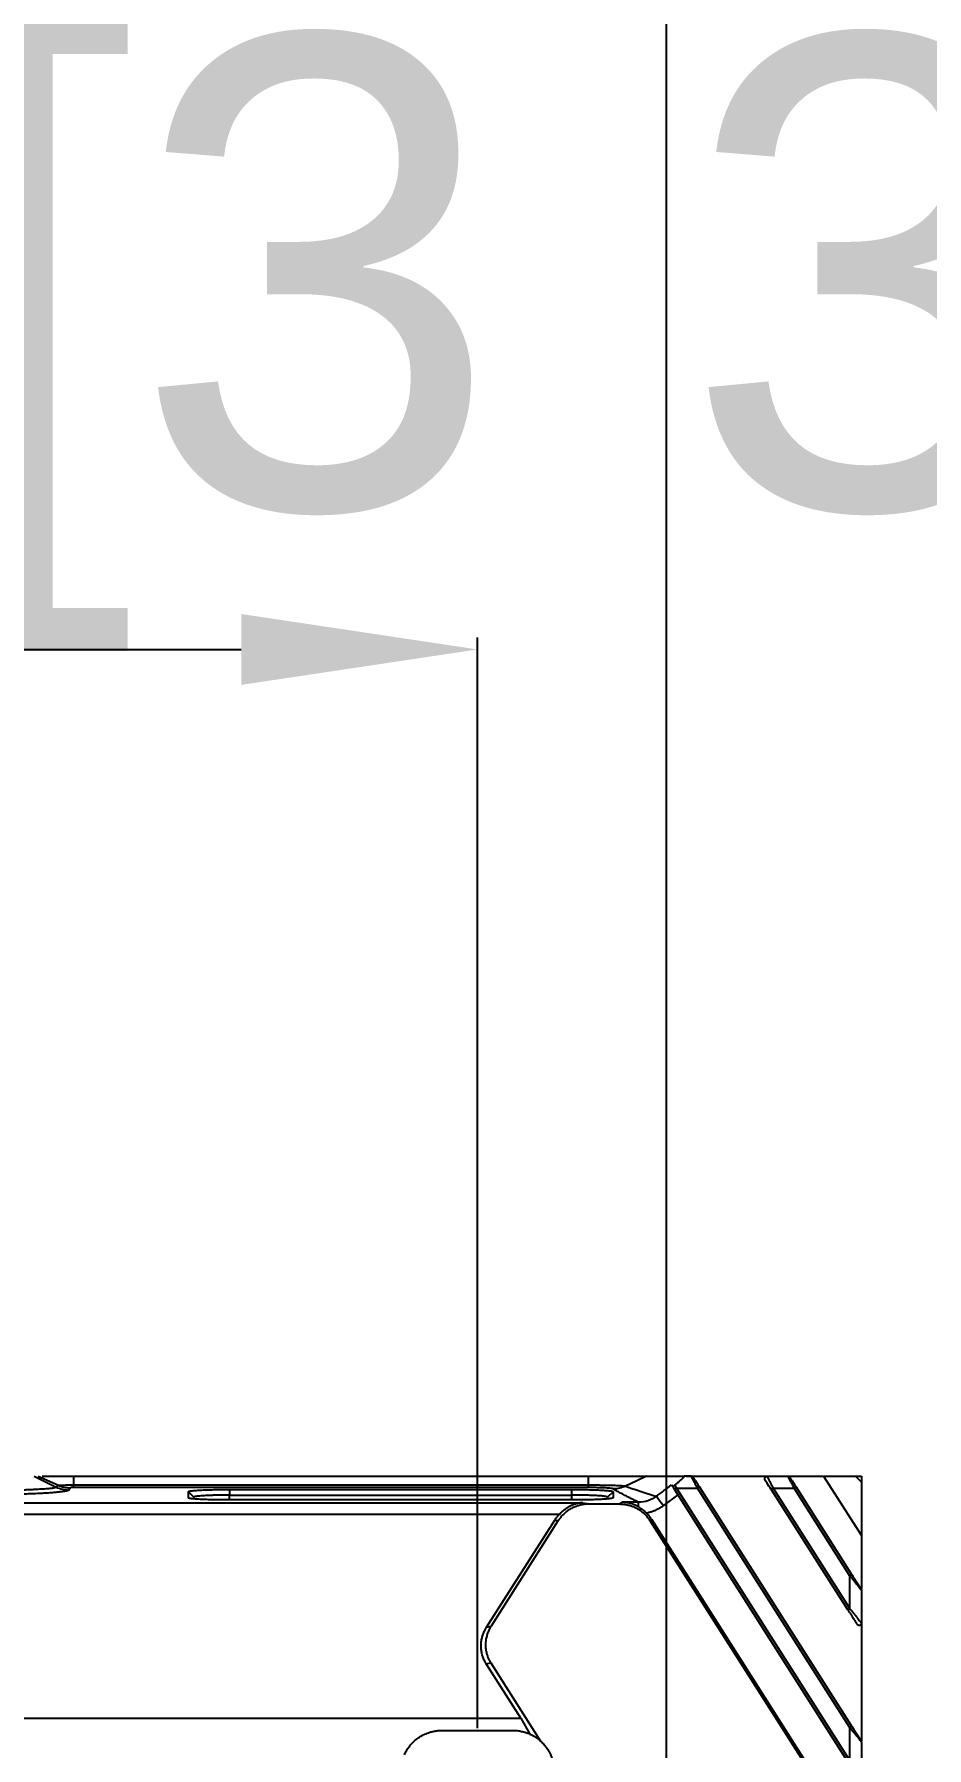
# Model space of a CAD drawing. Header units: millimetres. Extents: x 620 to 19791, y 2539 to 6969.
# Drawn here: x 6103.8 to 6179.4, y 3802.7 to 3947.7 of the extents above; entities that cross this region are included whole.
import ezdxf

# ---------------------------------------------------------------- set-up
doc = ezdxf.new("R2010")
doc.units = ezdxf.units.MM
doc.styles.get("Standard").update_dxf_attribs({"font": 'arial.ttf'})
doc.dimstyles.new('缩小5倍', dxfattribs={"dimtxt": 40, "dimasz": 20, "dimexe": 1, "dimexo": 0.2, "dimgap": 0, "dimtad": 1, "dimtoh": 1, "dimdec": 1, "dimzin": 9, "dimdsep": 46, "dimtxsty": 'Standard', "dimblk": '_FILLED', "dimcen": 0.2, "dimclrd": 256, "dimclre": 256, "dimclrt": 256, "dimadec": 1, "dimazin": 2, "dimtfac": 1, "dimtdec": 1, "dimtofl": 0, "dimtmove": 0, "dimatfit": 3, "dimldrblk": '_FILLED', "dimfxl": 1, "dimtolj": 1, "dimtzin": 0, "dimarcsym": 0})

# ---------------------------------------------------------------- blocks, each defined once
blk = doc.blocks.new('_FILLED')
at = {"color": 0, "linetype": 'ByBlock'}
blk.add_solid([(0, 0), (-1, 0.15), (-1, -0.15)], dxfattribs=at)
blk = doc.blocks.new('*D185')
at = {"lineweight": -2, "transparency": 16777216}
for p, q in [((6157.56, 3798.2), (6260.42, 3798.2)), ((6259.42, 3778.2), (6259.42, 3535.7)), ((6157.56, 3515.7), (6260.42, 3515.7))]:
    blk.add_line(p, q, dxfattribs=at)
at = {"layer": 'Defpoints', "color": 0, "transparency": 16777216}
for p in [(6157.36, 3798.2), (6157.36, 3515.7), (6259.42, 3515.7)]:
    blk.add_point(p, dxfattribs=at)
at = {"lineweight": -2, "transparency": 16777216, "xscale": 20, "yscale": 20, "zscale": 20}
for p, rotation in [((6259.42, 3798.2), 90), ((6259.42, 3515.7), 270)]:
    blk.add_blockref('_FILLED', p, dxfattribs=dict(at, rotation=rotation))
at = {"transparency": 16777216, "insert": (6233.53, 3656.95), "char_height": 40, "attachment_point": 5, "rotation": 90}
blk.add_mtext('\\A1;282.5mm [11 1/8"]', dxfattribs=at)
blk = doc.blocks.new('*D186')
at = {"lineweight": -2, "transparency": 16777216}
for p, q in [((6040.36, 3798.4), (6040.36, 3974.8)), ((6157.36, 3798.4), (6157.36, 3974.8)), ((6137.36, 3973.8), (6060.36, 3973.8))]:
    blk.add_line(p, q, dxfattribs=at)
at = {"layer": 'Defpoints', "color": 0, "transparency": 16777216}
for p in [(6040.36, 3973.8), (6040.36, 3798.2), (6157.36, 3798.2)]:
    blk.add_point(p, dxfattribs=at)
at = {"lineweight": -2, "transparency": 16777216, "xscale": 20, "yscale": 20, "zscale": 20, "rotation": 180}
blk.add_blockref('_FILLED', (6040.36, 3973.8), dxfattribs=at)
at = {"lineweight": -2, "transparency": 16777216, "xscale": 20, "yscale": 20, "zscale": 20}
blk.add_blockref('_FILLED', (6157.36, 3973.8), dxfattribs=at)
at = {"transparency": 16777216, "insert": (6098.86, 3999.69), "char_height": 40, "attachment_point": 5}
blk.add_mtext('\\A1;117mm [4 5/8"]', dxfattribs=at)
blk = doc.blocks.new('*D188')
at = {"lineweight": -2, "transparency": 16777216}
for p, q in [((6056.36, 3804.4), (6056.36, 3896.68)), ((6141.36, 3804.4), (6141.36, 3896.68)), ((6076.36, 3895.68), (6121.36, 3895.68))]:
    blk.add_line(p, q, dxfattribs=at)
at = {"layer": 'Defpoints', "color": 0, "transparency": 16777216}
for p in [(6141.36, 3895.68), (6056.36, 3804.2), (6141.36, 3804.2)]:
    blk.add_point(p, dxfattribs=at)
at = {"lineweight": -2, "transparency": 16777216, "xscale": 20, "yscale": 20, "zscale": 20, "rotation": 180}
blk.add_blockref('_FILLED', (6056.36, 3895.68), dxfattribs=at)
at = {"lineweight": -2, "transparency": 16777216, "xscale": 20, "yscale": 20, "zscale": 20}
blk.add_blockref('_FILLED', (6141.36, 3895.68), dxfattribs=at)
at = {"transparency": 16777216, "insert": (6098.86, 3921.57), "char_height": 40, "attachment_point": 5}
blk.add_mtext('\\A1;85mm [3 3/8"]', dxfattribs=at)
blk = doc.blocks.new('*D189')
at = {"lineweight": -2, "transparency": 16777216}
for p, q in [((6144.56, 3800.7), (6360.46, 3800.7)), ((6359.46, 3533.2), (6359.46, 3780.7)), ((6144.56, 3513.2), (6360.46, 3513.2))]:
    blk.add_line(p, q, dxfattribs=at)
at = {"layer": 'Defpoints', "color": 0, "transparency": 16777216}
for p in [(6144.36, 3800.7), (6359.46, 3800.7), (6144.36, 3513.2)]:
    blk.add_point(p, dxfattribs=at)
at = {"lineweight": -2, "transparency": 16777216, "xscale": 20, "yscale": 20, "zscale": 20}
for p, rotation in [((6359.46, 3800.7), 90), ((6359.46, 3513.2), 270)]:
    blk.add_blockref('_FILLED', p, dxfattribs=dict(at, rotation=rotation))
at = {"transparency": 16777216, "insert": (6333.57, 3656.95), "char_height": 40, "attachment_point": 5, "rotation": 90}
blk.add_mtext('\\A1;287.5mm [11 3/8"]', dxfattribs=at)
blk = doc.blocks.new('tugj')
at = {"color": 7, "linetype": 'Continuous', "lineweight": 25}
for p, q in [((12685.52, 5156.62), (12687.37, 5155.71)), ((12685.85, 5156.62), (12687.57, 5155.86)), ((12688.84, 5156.62), (12688.84, 5155.89)), ((12688.84, 5156.62), (12732.4, 5156.62)), ((12732.4, 5156.62), (12732.4, 5155.89)), ((12741.15, 5156.62), (12740.54, 5156.62)), ((12740.72, 5156.62), (12741.15, 5156.62)), ((12741.15, 5156.62), (12747.56, 5156.62)), ((12747.56, 5156.62), (12749.34, 5156.62)), ((12749.34, 5156.62), (12752.34, 5156.62)), ((12752.34, 5156.62), (12755.54, 5151.62)), ((12752.34, 5156.62), (12755.04, 5156.62)), ((12755.04, 5156.62), (12755.54, 5156.62)), ((12755.54, 5156.12), (12755.04, 5156.62)), ((12755.54, 5156.62), (12755.54, 5156.12)), ((12688.84, 5155.67), (12688.84, 5155.89)), ((12688.84, 5155.89), (12732.4, 5155.89)), ((12732.41, 5155.67), (12688.84, 5155.67)), ((12698.57, 5154.8), (12698.57, 5155.32)), ((12699.04, 5154.85), (12698.57, 5155.32)), ((12702.04, 5155.51), (12731.04, 5155.51)), ((12702.04, 5155.51), (12702.04, 5155.03)), ((12702.04, 5155.03), (12731.04, 5155.03)), ((12731.04, 5155.03), (12731.04, 5155.51)), ((12734.52, 5155.32), (12734.04, 5154.85)), ((12734.52, 5155.32), (12734.52, 5154.8)), ((12740, 5155.06), (12738.79, 5154.14)), ((12739.72, 5155.51), (12754.37, 5132.5)), ((12739.89, 5155.62), (12741.66, 5155.62)), ((12739.89, 5155.62), (12754.54, 5132.61)), ((12754.54, 5135.4), (12741.66, 5155.62)), ((12754.71, 5135.51), (12741.83, 5155.72)), ((12747.9, 5155.51), (12754.37, 5145.34)), ((12748.07, 5155.62), (12749.84, 5155.62)), ((12748.07, 5155.62), (12754.54, 5145.45)), ((12754.54, 5148.24), (12749.84, 5155.62)), ((12754.71, 5148.35), (12750.01, 5155.72)), ((12755.54, 5156.12), (12755.54, 5151.62)), ((12629.14, 5154.38), (12731.95, 5154.38)), ((12729.96, 5153.38), (12631.13, 5153.38)), ((12731.04, 5154.62), (12702.04, 5154.62)), ((12731.95, 5154.38), (12732.5, 5154.28)), ((12732.5, 5154.28), (12735.09, 5154.28)), ((12735.09, 5154.28), (12735.3, 5154.43)), ((12736.67, 5154.43), (12735.3, 5154.43)), ((12736.67, 5154.03), (12736.67, 5154.43)), ((12723.81, 5143.85), (12729.6, 5152.92)), ((12729.88, 5152.87), (12724.19, 5143.93)), ((12729.6, 5152.92), (12729.88, 5152.87)), ((12737.76, 5153), (12737.62, 5152.89)), ((12737.62, 5152.89), (12751.39, 5131.27)), ((12737.76, 5153), (12752.68, 5129.57)), ((12755.54, 5151.62), (12755.54, 5147.08)), ((12754.54, 5148.24), (12754.54, 5145.45)), ((12755.54, 5146.99), (12755.54, 5147.08)), ((12755.54, 5146.99), (12755.54, 5144.19)), ((12723.81, 5143.85), (12724.19, 5143.93)), ((12755.54, 5144.19), (12755.54, 5134.24)), ((12723.79, 5140.75), (12724.16, 5140.84)), ((12726.71, 5136.16), (12723.79, 5140.75)), ((12724.16, 5140.84), (12728.38, 5134.22)), ((12652.78, 5136.16), (12726.71, 5136.16)), ((12726.71, 5136.16), (12727.47, 5134.81)), ((12720.04, 5135.12), (12726.04, 5135.12)), ((12754.54, 5135.4), (12754.54, 5132.61)), ((12755.54, 5134.14), (12755.54, 5134.24)), ((12755.54, 5134.14), (12755.54, 5131.35))]:
    blk.add_line(p, q, dxfattribs=at)
at = {"color": 8, "linetype": 'Continuous', "lineweight": 25}
for p, q in [((12702.04, 5154.62), (12702.04, 5155.03)), ((12731.04, 5154.62), (12731.04, 5155.03))]:
    blk.add_line(p, q, dxfattribs=at)
at = {"color": 7, "linetype": 'Continuous', "lineweight": 25, "flags": 128}
for points in [[(12737.35, 5156.62), (12736.47, 5156.2), (12735.58, 5155.79)], [(12741.83, 5155.72), (12741.83, 5155.72), (12741.82, 5155.71), (12741.8, 5155.7), (12741.78, 5155.69), (12741.76, 5155.68), (12741.73, 5155.66), (12741.7, 5155.64), (12741.66, 5155.62)]]:
    blk.add_lwpolyline(points, dxfattribs=at)
at = {"color": 7, "linetype": 'Continuous', "lineweight": 25}
for points, knots in [([(12686.2, 5156.62), (12686.39, 5156.62), (12686.78, 5156.62), (12687.75, 5156.62), (12688.48, 5156.62), (12688.84, 5156.62)], [0, 0, 0, 0, 0.3214112, 0.6681542, 1, 1, 1, 1]), ([(12732.4, 5156.62), (12732.47, 5156.62), (12732.62, 5156.62), (12732.84, 5156.62), (12733.05, 5156.62), (12733.26, 5156.62), (12733.47, 5156.62), (12733.68, 5156.62), (12733.89, 5156.62), (12734.32, 5156.62), (12734.95, 5156.62), (12735.7, 5156.62), (12736.34, 5156.62), (12736.76, 5156.62), (12737.02, 5156.62), (12737.17, 5156.62), (12737.28, 5156.62), (12737.33, 5156.62), (12737.35, 5156.62)], [0, 0, 0, 0, 0.030431, 0.060693, 0.090844, 0.12094, 0.151038, 0.181195, 0.21147, 0.241917, 0.370935, 0.500028, 0.629045, 0.758138, 0.818818, 0.87905, 0.939291, 1, 1, 1, 1]), ([(12737.35, 5156.62), (12737.79, 5156.62), (12738.85, 5156.62), (12739.92, 5156.62), (12740.54, 5156.62)], [0, 0, 0, 0, 0.410626, 1, 1, 1, 1]), ([(12739.75, 5155.89), (12739.78, 5155.91), (12739.85, 5155.97), (12739.95, 5156.05), (12740.05, 5156.13), (12740.16, 5156.23), (12740.28, 5156.33), (12740.4, 5156.44), (12740.48, 5156.52), (12740.53, 5156.57), (12740.56, 5156.61), (12740.55, 5156.61), (12740.54, 5156.61)], [0, 0, 0, 0, 0.087023, 0.171502, 0.253799, 0.334317, 0.473794, 0.602437, 0.71265, 0.815735, 0.90757, 1, 1, 1, 1]), ([(12741.32, 5156.29), (12741.31, 5156.3), (12741.28, 5156.37), (12741.24, 5156.45), (12741.19, 5156.55), (12741.16, 5156.6), (12741.16, 5156.61), (12741.15, 5156.62)], [0, 0, 0, 0, 0.036007, 0.300899, 0.545076, 0.770137, 1, 1, 1, 1]), ([(12741.15, 5156.62), (12741.19, 5156.62), (12741.23, 5156.61), (12741.29, 5156.57), (12741.31, 5156.55), (12741.32, 5156.52)], [0, 0, 0, 0, 0.5, 0.5, 1, 1, 1, 1]), ([(12741.83, 5155.72), (12741.81, 5155.75), (12741.78, 5155.81), (12741.7, 5155.93), (12741.59, 5156.11), (12741.47, 5156.29), (12741.39, 5156.42), (12741.35, 5156.48), (12741.33, 5156.52), (12741.33, 5156.52), (12741.32, 5156.52)], [0, 0, 0, 0, 0.072505, 0.158025, 0.302179, 0.564612, 0.694081, 0.795616, 0.907244, 1, 1, 1, 1]), ([(12747.39, 5156.31), (12747.38, 5156.32), (12747.37, 5156.34), (12747.36, 5156.37), (12747.35, 5156.43), (12747.37, 5156.5), (12747.41, 5156.56), (12747.46, 5156.59), (12747.51, 5156.61), (12747.54, 5156.61), (12747.56, 5156.62)], [0, 0, 0, 0, 0.077579, 0.154133, 0.231803, 0.498692, 0.631109, 0.768426, 0.882726, 1, 1, 1, 1]), ([(12747.9, 5155.51), (12747.77, 5155.7), (12747.65, 5155.9), (12747.5, 5156.13), (12747.46, 5156.19), (12747.4, 5156.28), (12747.39, 5156.31), (12747.39, 5156.31)], [0, 0, 0, 0, 0.5, 0.5, 0.75, 0.75, 1, 1, 1, 1]), ([(12747.56, 5156.62), (12747.56, 5156.61), (12747.56, 5156.61), (12747.56, 5156.6), (12747.57, 5156.59), (12747.58, 5156.57), (12747.6, 5156.53), (12747.64, 5156.45), (12747.7, 5156.33), (12747.78, 5156.18), (12747.86, 5156.01), (12747.96, 5155.82), (12748.03, 5155.69), (12748.07, 5155.62)], [0, 0, 0, 0, 0.04732, 0.094848, 0.142655, 0.190814, 0.239396, 0.356488, 0.482454, 0.602276, 0.736363, 0.846018, 1, 1, 1, 1]), ([(12749.5, 5156.29), (12749.5, 5156.3), (12749.46, 5156.37), (12749.42, 5156.45), (12749.37, 5156.55), (12749.34, 5156.6), (12749.34, 5156.61), (12749.34, 5156.62)], [0, 0, 0, 0, 0.0360348, 0.3009193, 0.5450949, 0.7701467, 1, 1, 1, 1]), ([(12749.34, 5156.62), (12749.37, 5156.62), (12749.41, 5156.61), (12749.47, 5156.57), (12749.49, 5156.55), (12749.51, 5156.52)], [0, 0, 0, 0, 0.5, 0.5, 1, 1, 1, 1]), ([(12750.01, 5155.72), (12750, 5155.75), (12749.96, 5155.81), (12749.88, 5155.93), (12749.77, 5156.11), (12749.65, 5156.29), (12749.57, 5156.42), (12749.53, 5156.48), (12749.51, 5156.52), (12749.51, 5156.52), (12749.51, 5156.52)], [0, 0, 0, 0, 0.072505, 0.158025, 0.302179, 0.564612, 0.694081, 0.795616, 0.907244, 1, 1, 1, 1]), ([(12688.46, 5155.46), (12688.46, 5155.45), (12688.45, 5155.44), (12688.43, 5155.43), (12688.39, 5155.41), (12688.35, 5155.4), (12688.3, 5155.39), (12688.24, 5155.37), (12688.17, 5155.36), (12688.09, 5155.34), (12688, 5155.33), (12687.91, 5155.32), (12687.74, 5155.3), (12687.47, 5155.27), (12687.07, 5155.23), (12686.6, 5155.2), (12685.9, 5155.16), (12684.89, 5155.12), (12683.52, 5155.08), (12682.05, 5155.06), (12680.52, 5155.05), (12679, 5155.06), (12677.53, 5155.09), (12676.16, 5155.12), (12675.16, 5155.17), (12674.46, 5155.2), (12674, 5155.24), (12673.6, 5155.27), (12673.3, 5155.3), (12673.09, 5155.33), (12672.93, 5155.35), (12672.81, 5155.38), (12672.71, 5155.4), (12672.65, 5155.43), (12672.63, 5155.45), (12672.62, 5155.46)], [0, 0, 0, 0, 0.011264, 0.022472, 0.033637, 0.044773, 0.055893, 0.067011, 0.07814, 0.089294, 0.100487, 0.111731, 0.12304, 0.154298, 0.185461, 0.21707, 0.248645, 0.312499, 0.37544, 0.437876, 0.500787, 0.563732, 0.626429, 0.689425, 0.752866, 0.784285, 0.815755, 0.846801, 0.878018, 0.898519, 0.918843, 0.939072, 0.959287, 0.97957, 1, 1, 1, 1]), ([(12673.72, 5155.71), (12673.72, 5155.71), (12673.73, 5155.7), (12673.76, 5155.69), (12673.8, 5155.68), (12673.84, 5155.67), (12673.89, 5155.66), (12673.95, 5155.65), (12674.02, 5155.64), (12674.09, 5155.63), (12674.17, 5155.62), (12674.26, 5155.61), (12674.36, 5155.6), (12674.45, 5155.59), (12674.56, 5155.58), (12674.67, 5155.57), (12674.79, 5155.57), (12674.91, 5155.56), (12675.03, 5155.55), (12675.16, 5155.54), (12675.3, 5155.54), (12675.43, 5155.53), (12675.58, 5155.52), (12675.72, 5155.52), (12675.87, 5155.51), (12676.02, 5155.5), (12676.17, 5155.5), (12676.32, 5155.49), (12676.48, 5155.49), (12676.63, 5155.48), (12676.79, 5155.48), (12676.95, 5155.47), (12677.11, 5155.47), (12677.27, 5155.47), (12677.44, 5155.46), (12677.6, 5155.46), (12677.76, 5155.46), (12677.92, 5155.45), (12678.09, 5155.45), (12678.25, 5155.45), (12678.41, 5155.44), (12678.57, 5155.44), (12678.73, 5155.44), (12678.89, 5155.44), (12679.05, 5155.44), (12679.2, 5155.44), (12679.36, 5155.43), (12679.51, 5155.43), (12679.67, 5155.43), (12679.82, 5155.43), (12679.96, 5155.43), (12680.11, 5155.43), (12680.26, 5155.43), (12680.4, 5155.43), (12680.6, 5155.43), (12680.87, 5155.43), (12681.21, 5155.43), (12681.55, 5155.43), (12681.9, 5155.44), (12682.26, 5155.44), (12682.61, 5155.44), (12682.98, 5155.45), (12683.34, 5155.46), (12683.7, 5155.46), (12684.06, 5155.47), (12684.41, 5155.48), (12684.75, 5155.49), (12685.09, 5155.5), (12685.41, 5155.52), (12685.72, 5155.53), (12686.01, 5155.55), (12686.28, 5155.57), (12686.53, 5155.58), (12686.75, 5155.6), (12686.95, 5155.62), (12687.11, 5155.64), (12687.24, 5155.67), (12687.33, 5155.69), (12687.35, 5155.7), (12687.37, 5155.71)], [0, 0, 0, 0, 0.012025, 0.023957, 0.03579, 0.047522, 0.059152, 0.070683, 0.082114, 0.093445, 0.104674, 0.115804, 0.126834, 0.137764, 0.148595, 0.159327, 0.169959, 0.180493, 0.190928, 0.201261, 0.211495, 0.221631, 0.231667, 0.241605, 0.251444, 0.261182, 0.270821, 0.280361, 0.289801, 0.299141, 0.308381, 0.317521, 0.326562, 0.335503, 0.344344, 0.353085, 0.361725, 0.370266, 0.378705, 0.387045, 0.395284, 0.403422, 0.41146, 0.419396, 0.427232, 0.434968, 0.442602, 0.450135, 0.457567, 0.464898, 0.472128, 0.479257, 0.486285, 0.493211, 0.500036, 0.51585, 0.532106, 0.548801, 0.565937, 0.583511, 0.601524, 0.619974, 0.638861, 0.658184, 0.677943, 0.698136, 0.718762, 0.739822, 0.761314, 0.783238, 0.805594, 0.828382, 0.851601, 0.875253, 0.899338, 0.923858, 0.948814, 0.974211, 1, 1, 1, 1]), ([(12687.57, 5155.86), (12687.59, 5155.87), (12687.74, 5155.88), (12688.2, 5155.89), (12688.52, 5155.89), (12688.84, 5155.89)], [0, 0, 0, 0, 0.5, 0.5, 1, 1, 1, 1]), ([(12687.57, 5155.86), (12687.61, 5155.84), (12687.7, 5155.8), (12687.84, 5155.76), (12687.98, 5155.72), (12688.13, 5155.69), (12688.28, 5155.67), (12688.42, 5155.65), (12688.52, 5155.65), (12688.57, 5155.65)], [0, 0, 0, 0, 0.141921, 0.284548, 0.427649, 0.570985, 0.714314, 0.857398, 1, 1, 1, 1]), ([(12688.57, 5155.65), (12688.55, 5155.62), (12688.52, 5155.55), (12688.48, 5155.49), (12688.46, 5155.46)], [0, 0, 0, 0, 0.489877, 1, 1, 1, 1]), ([(12688.84, 5155.67), (12688.82, 5155.67), (12688.78, 5155.67), (12688.74, 5155.66), (12688.69, 5155.66), (12688.65, 5155.66), (12688.62, 5155.66), (12688.59, 5155.66), (12688.57, 5155.65), (12688.57, 5155.65), (12688.57, 5155.65)], [0, 0, 0, 0, 0.121929, 0.239706, 0.358033, 0.481549, 0.603716, 0.727855, 0.862238, 1, 1, 1, 1]), ([(12698.57, 5155.32), (12698.57, 5155.33), (12698.57, 5155.33), (12698.59, 5155.34), (12698.61, 5155.35), (12698.65, 5155.36), (12698.7, 5155.37), (12698.76, 5155.38), (12698.89, 5155.4), (12699.13, 5155.42), (12699.57, 5155.45), (12700.11, 5155.48), (12700.62, 5155.49), (12701.05, 5155.5), (12701.37, 5155.5), (12701.71, 5155.5), (12701.93, 5155.51), (12702.04, 5155.51)], [0, 0, 0, 0, 0.035364, 0.070508, 0.105542, 0.140575, 0.175717, 0.211077, 0.246761, 0.374243, 0.499997, 0.625683, 0.753233, 0.815389, 0.876846, 0.938186, 1, 1, 1, 1]), ([(12702.04, 5154.62), (12701.98, 5154.62), (12701.85, 5154.62), (12701.66, 5154.62), (12701.47, 5154.62), (12701.28, 5154.62), (12701.1, 5154.62), (12700.91, 5154.63), (12700.57, 5154.63), (12700.11, 5154.65), (12699.57, 5154.67), (12699.13, 5154.7), (12698.86, 5154.72), (12698.71, 5154.75), (12698.63, 5154.76), (12698.58, 5154.78), (12698.57, 5154.79), (12698.57, 5154.8)], [0, 0, 0, 0, 0.035368, 0.070515, 0.10555, 0.140582, 0.175723, 0.211079, 0.246758, 0.374229, 0.499991, 0.625647, 0.75326, 0.81545, 0.876913, 0.938234, 1, 1, 1, 1]), ([(12702.04, 5155.03), (12702, 5155.03), (12701.88, 5155.03), (12701.68, 5155.03), (12701.48, 5155.03), (12701.22, 5155.03), (12700.89, 5155.02), (12700.46, 5155), (12700.09, 5154.99), (12699.82, 5154.97), (12699.61, 5154.96), (12699.43, 5154.94), (12699.3, 5154.93), (12699.19, 5154.91), (12699.1, 5154.89), (12699.05, 5154.87), (12699.04, 5154.85), (12699.04, 5154.85)], [0, 0, 0, 0, 0.027364, 0.078345, 0.122786, 0.160531, 0.248365, 0.339859, 0.470594, 0.530583, 0.58797, 0.684431, 0.732036, 0.781759, 0.877832, 0.950562, 1, 1, 1, 1]), ([(12731.04, 5155.51), (12731.11, 5155.51), (12731.24, 5155.51), (12731.43, 5155.5), (12731.62, 5155.5), (12731.8, 5155.5), (12731.99, 5155.5), (12732.17, 5155.5), (12732.51, 5155.49), (12732.98, 5155.48), (12733.52, 5155.45), (12733.95, 5155.42), (12734.22, 5155.4), (12734.38, 5155.38), (12734.46, 5155.36), (12734.51, 5155.34), (12734.51, 5155.33), (12734.52, 5155.32)], [0, 0, 0, 0, 0.035392, 0.070556, 0.105601, 0.140636, 0.175771, 0.211116, 0.246777, 0.374216, 0.499993, 0.625634, 0.753236, 0.815432, 0.8769, 0.938227, 1, 1, 1, 1]), ([(12734.04, 5154.85), (12734.04, 5154.85), (12734.04, 5154.86), (12734.02, 5154.87), (12734, 5154.88), (12733.95, 5154.9), (12733.87, 5154.91), (12733.75, 5154.93), (12733.62, 5154.95), (12733.45, 5154.96), (12733.24, 5154.98), (12732.95, 5154.99), (12732.55, 5155.01), (12732.14, 5155.02), (12731.79, 5155.03), (12731.54, 5155.03), (12731.29, 5155.03), (12731.12, 5155.03), (12731.04, 5155.03)], [0, 0, 0, 0, 0.035973, 0.072421, 0.109355, 0.146779, 0.230201, 0.280704, 0.345192, 0.409569, 0.47699, 0.54824, 0.66481, 0.78502, 0.840096, 0.89657, 0.948305, 1, 1, 1, 1]), ([(12734.52, 5154.8), (12734.52, 5154.8), (12734.51, 5154.79), (12734.5, 5154.78), (12734.47, 5154.77), (12734.43, 5154.76), (12734.39, 5154.75), (12734.33, 5154.74), (12734.2, 5154.72), (12733.96, 5154.7), (12733.52, 5154.67), (12732.98, 5154.65), (12732.47, 5154.63), (12732.04, 5154.62), (12731.71, 5154.62), (12731.38, 5154.62), (12731.15, 5154.62), (12731.04, 5154.62)], [0, 0, 0, 0, 0.03535, 0.070482, 0.105507, 0.140532, 0.175669, 0.211025, 0.246707, 0.374223, 0.499991, 0.625666, 0.753253, 0.815436, 0.876899, 0.938224, 1, 1, 1, 1]), ([(12732.4, 5155.89), (12732.46, 5155.89), (12732.56, 5155.89), (12732.72, 5155.89), (12732.88, 5155.89), (12733.05, 5155.89), (12733.3, 5155.89), (12733.57, 5155.88), (12733.85, 5155.88), (12734.17, 5155.87), (12734.44, 5155.86), (12734.73, 5155.86), (12734.92, 5155.85), (12735.11, 5155.84), (12735.24, 5155.83), (12735.36, 5155.82), (12735.45, 5155.81), (12735.53, 5155.8), (12735.57, 5155.8), (12735.58, 5155.79)], [0, 0, 0, 0, 0.034258, 0.068567, 0.102891, 0.137208, 0.181484, 0.261597, 0.319295, 0.377755, 0.502298, 0.535687, 0.629428, 0.68744, 0.750553, 0.801073, 0.859498, 0.925865, 1, 1, 1, 1]), ([(12732.4, 5155.89), (12732.4, 5155.87), (12732.4, 5155.83), (12732.4, 5155.78), (12732.4, 5155.73), (12732.41, 5155.7), (12732.41, 5155.68), (12732.41, 5155.67), (12732.41, 5155.67)], [0, 0, 0, 0, 0.164972, 0.330618, 0.496943, 0.663946, 0.831631, 1, 1, 1, 1]), ([(12734.54, 5155.56), (12734.54, 5155.56), (12734.53, 5155.57), (12734.51, 5155.57), (12734.48, 5155.58), (12734.44, 5155.59), (12734.4, 5155.59), (12734.31, 5155.61), (12734.15, 5155.62), (12733.88, 5155.64), (12733.57, 5155.65), (12733.25, 5155.66), (12732.95, 5155.66), (12732.68, 5155.67), (12732.5, 5155.67), (12732.41, 5155.67)], [0, 0, 0, 0, 0.041608, 0.082916, 0.124078, 0.165253, 0.2066, 0.248274, 0.373041, 0.497845, 0.623172, 0.748533, 0.832555, 0.915925, 1, 1, 1, 1]), ([(12736.67, 5154.43), (12736.57, 5154.48), (12736.36, 5154.58), (12736.07, 5154.72), (12735.79, 5154.86), (12735.48, 5155.02), (12735.15, 5155.2), (12734.82, 5155.38), (12734.63, 5155.5), (12734.54, 5155.56)], [0, 0, 0, 0, 0.128864, 0.2556755, 0.3804355, 0.5031456, 0.681237, 0.8468527, 1, 1, 1, 1]), ([(12735.58, 5155.79), (12735.59, 5155.79), (12735.61, 5155.78), (12735.66, 5155.76), (12735.74, 5155.72), (12735.85, 5155.69), (12735.95, 5155.65), (12736.05, 5155.62), (12736.33, 5155.52), (12736.82, 5155.35), (12737.33, 5155.19), (12737.67, 5155.08), (12737.82, 5155.04), (12737.92, 5155.01), (12738, 5154.98), (12738.05, 5154.97), (12738.1, 5154.95), (12738.14, 5154.94), (12738.17, 5154.94), (12738.19, 5154.93), (12738.19, 5154.93)], [0, 0, 0, 0, 0.007841, 0.031241, 0.062475, 0.124955, 0.156196, 0.18744, 0.249931, 0.49993, 0.749958, 0.823994, 0.874971, 0.906396, 0.937478, 0.953102, 0.968728, 0.984363, 0.993729, 1, 1, 1, 1]), ([(12738.19, 5154.93), (12737.97, 5154.77), (12737.73, 5154.64), (12737.22, 5154.47), (12736.95, 5154.43), (12736.67, 5154.43)], [0, 0, 0, 0, 0.5, 0.5, 1, 1, 1, 1]), ([(12738.19, 5154.93), (12738.4, 5155.09), (12738.83, 5155.41), (12739.26, 5155.73), (12739.47, 5155.9)], [0, 0, 0, 0, 0.497013, 1, 1, 1, 1]), ([(12738.19, 5154.93), (12738.21, 5154.91), (12738.28, 5154.81), (12738.5, 5154.52), (12738.64, 5154.33), (12738.79, 5154.14)], [0, 0, 0, 0, 0.5, 0.5, 1, 1, 1, 1]), ([(12739.47, 5155.9), (12739.48, 5155.87), (12739.51, 5155.83), (12739.54, 5155.78), (12739.56, 5155.76)], [0, 0, 0, 0, 0.507372, 1, 1, 1, 1]), ([(12739.56, 5155.76), (12739.56, 5155.76), (12739.56, 5155.76), (12739.57, 5155.76), (12739.58, 5155.77), (12739.6, 5155.78), (12739.6, 5155.78)], [0, 0, 0, 0, 0.259642, 0.506999, 0.750769, 1, 1, 1, 1]), ([(12739.6, 5155.78), (12739.61, 5155.79), (12739.63, 5155.8), (12739.66, 5155.82), (12739.7, 5155.85), (12739.73, 5155.87), (12739.75, 5155.89)], [0, 0, 0, 0, 0.2129773, 0.4188488, 0.7070746, 1, 1, 1, 1]), ([(12739.89, 5155.62), (12739.84, 5155.59), (12739.8, 5155.56), (12739.73, 5155.52), (12739.72, 5155.51), (12739.72, 5155.51)], [0, 0, 0, 0, 0.5, 0.5, 1, 1, 1, 1]), ([(12748.07, 5155.62), (12748.02, 5155.59), (12747.97, 5155.56), (12747.91, 5155.52), (12747.9, 5155.51), (12747.9, 5155.51)], [0, 0, 0, 0, 0.5, 0.5, 1, 1, 1, 1]), ([(12750.01, 5155.72), (12750.01, 5155.72), (12750, 5155.71), (12749.93, 5155.67), (12749.88, 5155.64), (12749.84, 5155.62)], [0, 0, 0, 0, 0.5, 0.5, 1, 1, 1, 1]), ([(12729.6, 5152.92), (12729.62, 5152.96), (12729.68, 5153.04), (12729.76, 5153.16), (12729.86, 5153.27), (12729.92, 5153.34), (12729.96, 5153.38)], [0, 0, 0, 0, 0.249708, 0.499204, 0.749099, 1, 1, 1, 1]), ([(12732.5, 5154.28), (12732.44, 5154.28), (12732.32, 5154.27), (12732.15, 5154.26), (12731.97, 5154.24), (12731.8, 5154.2), (12731.64, 5154.16), (12731.47, 5154.11), (12731.31, 5154.05), (12731.15, 5153.98), (12730.95, 5153.88), (12730.72, 5153.74), (12730.48, 5153.56), (12730.25, 5153.35), (12730.05, 5153.12), (12729.94, 5152.95), (12729.88, 5152.87)], [0, 0, 0, 0, 0.057364, 0.114084, 0.170327, 0.226264, 0.282072, 0.337925, 0.394, 0.450471, 0.507507, 0.6081, 0.706617, 0.804074, 0.901518, 1, 1, 1, 1]), ([(12731.95, 5154.38), (12731.9, 5154.38), (12731.81, 5154.37), (12731.69, 5154.36), (12731.58, 5154.34), (12731.49, 5154.32), (12731.34, 5154.28), (12731.14, 5154.21), (12730.89, 5154.1), (12730.67, 5153.97), (12730.46, 5153.83), (12730.28, 5153.69), (12730.11, 5153.54), (12730.01, 5153.43), (12729.96, 5153.38)], [0, 0, 0, 0, 0.066043, 0.124977, 0.176801, 0.221516, 0.259124, 0.393832, 0.512456, 0.62351, 0.727348, 0.824366, 0.915051, 1, 1, 1, 1]), ([(12735.09, 5154.28), (12735.15, 5154.28), (12735.27, 5154.27), (12735.45, 5154.26), (12735.62, 5154.23), (12735.79, 5154.19), (12735.96, 5154.15), (12736.12, 5154.09), (12736.28, 5154.03), (12736.44, 5153.96), (12736.58, 5153.88), (12736.73, 5153.79), (12736.86, 5153.7), (12736.99, 5153.6), (12737.11, 5153.49), (12737.23, 5153.38), (12737.34, 5153.27), (12737.44, 5153.15), (12737.53, 5153.02), (12737.59, 5152.93), (12737.62, 5152.89)], [0, 0, 0, 0, 0.059709, 0.118925, 0.177649, 0.23588, 0.293621, 0.350871, 0.407632, 0.463905, 0.51969, 0.57499, 0.629803, 0.684133, 0.737979, 0.791343, 0.844226, 0.896629, 0.948553, 1, 1, 1, 1]), ([(12736.67, 5154.03), (12736.64, 5154.05), (12736.56, 5154.09), (12736.44, 5154.15), (12736.31, 5154.21), (12736.18, 5154.26), (12735.98, 5154.33), (12735.69, 5154.4), (12735.44, 5154.42), (12735.3, 5154.43)], [0, 0, 0, 0, 0.084262, 0.173183, 0.266815, 0.365203, 0.468385, 0.691247, 1, 1, 1, 1]), ([(12736.67, 5154.03), (12736.72, 5154), (12736.82, 5153.94), (12736.96, 5153.84), (12737.1, 5153.73), (12737.23, 5153.62), (12737.32, 5153.54), (12737.36, 5153.5)], [0, 0, 0, 0, 0.2063, 0.410063, 0.610977, 0.808111, 1, 1, 1, 1]), ([(12738.79, 5154.14), (12738.75, 5154.11), (12738.66, 5154.05), (12738.53, 5153.96), (12738.39, 5153.88), (12738.25, 5153.81), (12738.08, 5153.72), (12737.87, 5153.64), (12737.61, 5153.56), (12737.44, 5153.52), (12737.36, 5153.5)], [0, 0, 0, 0, 0.0995979, 0.1991954, 0.298999, 0.3992137, 0.5000423, 0.66711, 0.8334475, 1, 1, 1, 1]), ([(12737.76, 5153), (12737.73, 5153.04), (12737.67, 5153.13), (12737.57, 5153.26), (12737.47, 5153.38), (12737.39, 5153.46), (12737.36, 5153.5)], [0, 0, 0, 0, 0.249763, 0.49968, 0.749757, 1, 1, 1, 1]), ([(12754.54, 5148.24), (12754.58, 5148.27), (12754.63, 5148.3), (12754.69, 5148.34), (12754.71, 5148.35), (12754.71, 5148.35)], [0, 0, 0, 0, 0.5, 0.5, 1, 1, 1, 1]), ([(12755.54, 5146.99), (12755.54, 5146.99), (12755.54, 5146.99), (12755.53, 5147), (12755.52, 5147.01), (12755.51, 5147.03), (12755.47, 5147.07), (12755.41, 5147.15), (12755.3, 5147.29), (12755.16, 5147.47), (12754.99, 5147.68), (12754.78, 5147.94), (12754.63, 5148.13), (12754.54, 5148.24)], [0, 0, 0, 0, 0.032526, 0.065417, 0.0989, 0.133188, 0.168481, 0.267866, 0.380644, 0.50535, 0.652148, 0.794989, 1, 1, 1, 1]), ([(12755.52, 5147.08), (12755.52, 5147.08), (12755.51, 5147.09), (12755.49, 5147.13), (12755.44, 5147.2), (12755.37, 5147.32), (12755.27, 5147.47), (12755.16, 5147.64), (12755.03, 5147.85), (12754.9, 5148.05), (12754.8, 5148.22), (12754.74, 5148.31), (12754.71, 5148.35)], [0, 0, 0, 0, 0.048093, 0.101014, 0.198434, 0.302298, 0.407371, 0.537427, 0.66787, 0.824205, 0.922051, 1, 1, 1, 1]), ([(12754.37, 5145.34), (12754.37, 5145.34), (12754.38, 5145.35), (12754.44, 5145.39), (12754.49, 5145.42), (12754.54, 5145.45)], [0, 0, 0, 0, 0.5, 0.5, 1, 1, 1, 1]), ([(12754.37, 5145.34), (12754.4, 5145.3), (12754.45, 5145.22), (12754.56, 5145.06), (12754.68, 5144.87), (12754.81, 5144.67), (12754.92, 5144.49), (12755.02, 5144.33), (12755.09, 5144.22), (12755.13, 5144.16), (12755.16, 5144.12), (12755.17, 5144.09), (12755.17, 5144.09), (12755.18, 5144.08)], [0, 0, 0, 0, 0.0733789, 0.1663169, 0.31685, 0.4437144, 0.5696032, 0.6820862, 0.7982102, 0.8572931, 0.8830754, 0.9588242, 1, 1, 1, 1]), ([(12754.54, 5145.45), (12754.58, 5145.41), (12754.64, 5145.33), (12754.73, 5145.22), (12754.81, 5145.12), (12754.88, 5145.03), (12754.94, 5144.96), (12755.03, 5144.83), (12755.16, 5144.68), (12755.3, 5144.5), (12755.41, 5144.36), (12755.48, 5144.27), (12755.52, 5144.22), (12755.54, 5144.2), (12755.54, 5144.2), (12755.54, 5144.19)], [0, 0, 0, 0, 0.075863, 0.144748, 0.206658, 0.261596, 0.309565, 0.350571, 0.497667, 0.622606, 0.734593, 0.833402, 0.89095, 0.946161, 1, 1, 1, 1]), ([(12723.79, 5140.75), (12723.76, 5140.8), (12723.7, 5140.9), (12723.62, 5141.05), (12723.55, 5141.21), (12723.49, 5141.36), (12723.42, 5141.59), (12723.36, 5141.91), (12723.34, 5142.28), (12723.36, 5142.62), (12723.42, 5142.94), (12723.51, 5143.26), (12723.64, 5143.56), (12723.76, 5143.75), (12723.81, 5143.85)], [0, 0, 0, 0, 0.053507, 0.106096, 0.15795, 0.209259, 0.260221, 0.377884, 0.499202, 0.599454, 0.69839, 0.797284, 0.89741, 1, 1, 1, 1]), ([(12724.19, 5143.93), (12724.16, 5143.88), (12724.09, 5143.78), (12724.01, 5143.61), (12723.93, 5143.44), (12723.87, 5143.28), (12723.82, 5143.1), (12723.77, 5142.93), (12723.74, 5142.75), (12723.73, 5142.57), (12723.71, 5142.32), (12723.73, 5141.99), (12723.8, 5141.65), (12723.9, 5141.35), (12724.01, 5141.09), (12724.11, 5140.92), (12724.16, 5140.84)], [0, 0, 0, 0, 0.05735, 0.113786, 0.169511, 0.224733, 0.279668, 0.334535, 0.389555, 0.444944, 0.500917, 0.622068, 0.739873, 0.824884, 0.911299, 1, 1, 1, 1]), ([(12755.54, 5144.19), (12755.54, 5144.16), (12755.53, 5144.12), (12755.49, 5144.05), (12755.45, 5144.02), (12755.35, 5143.99), (12755.3, 5143.99), (12755.22, 5144.03), (12755.19, 5144.06), (12755.18, 5144.08)], [0, 0, 0, 0, 0.25, 0.25, 0.5, 0.5, 0.75, 0.75, 1, 1, 1, 1]), ([(12716.85, 5133.05), (12716.88, 5133.11), (12716.93, 5133.22), (12717.01, 5133.37), (12717.1, 5133.52), (12717.2, 5133.66), (12717.3, 5133.8), (12717.47, 5134.01), (12717.74, 5134.27), (12718.13, 5134.56), (12718.56, 5134.8), (12718.96, 5134.96), (12719.34, 5135.05), (12719.69, 5135.11), (12719.92, 5135.11), (12720.04, 5135.12)], [0, 0, 0, 0, 0.044819, 0.088986, 0.132601, 0.175772, 0.218606, 0.261217, 0.37899, 0.500399, 0.621763, 0.739274, 0.824536, 0.911143, 1, 1, 1, 1]), ([(12726.04, 5135.12), (12726.1, 5135.11), (12726.23, 5135.11), (12726.41, 5135.1), (12726.6, 5135.07), (12726.78, 5135.04), (12726.95, 5135), (12727.13, 5134.94), (12727.3, 5134.88), (12727.42, 5134.83), (12727.47, 5134.81)], [0, 0, 0, 0, 0.126131, 0.251221, 0.375624, 0.499702, 0.623817, 0.748333, 0.87361, 1, 1, 1, 1]), ([(12727.47, 5134.81), (12727.53, 5134.79), (12727.62, 5134.74), (12727.77, 5134.66), (12727.91, 5134.58), (12728.06, 5134.48), (12728.22, 5134.36), (12728.32, 5134.27), (12728.38, 5134.22)], [0, 0, 0, 0, 0.182504, 0.34954, 0.501488, 0.674858, 0.840615, 1, 1, 1, 1]), ([(12754.54, 5135.4), (12754.58, 5135.42), (12754.63, 5135.45), (12754.69, 5135.5), (12754.71, 5135.51), (12754.71, 5135.51)], [0, 0, 0, 0, 0.5, 0.5, 1, 1, 1, 1]), ([(12755.54, 5134.14), (12755.54, 5134.14), (12755.54, 5134.15), (12755.53, 5134.15), (12755.52, 5134.17), (12755.51, 5134.19), (12755.47, 5134.23), (12755.41, 5134.31), (12755.3, 5134.45), (12755.16, 5134.63), (12754.99, 5134.84), (12754.78, 5135.1), (12754.63, 5135.29), (12754.54, 5135.4)], [0, 0, 0, 0, 0.032526, 0.065417, 0.0989, 0.133188, 0.168481, 0.267866, 0.380644, 0.50535, 0.652148, 0.794989, 1, 1, 1, 1]), ([(12755.52, 5134.24), (12755.52, 5134.24), (12755.51, 5134.25), (12755.49, 5134.29), (12755.44, 5134.36), (12755.37, 5134.48), (12755.27, 5134.63), (12755.16, 5134.8), (12755.03, 5135.01), (12754.9, 5135.21), (12754.79, 5135.38), (12754.74, 5135.47), (12754.71, 5135.51)], [0, 0, 0, 0, 0.047236, 0.101506, 0.199146, 0.303213, 0.408483, 0.538646, 0.668886, 0.82482, 0.922289, 1, 1, 1, 1]), ([(12728.38, 5134.22), (12728.42, 5134.18), (12728.52, 5134.09), (12728.65, 5133.95), (12728.77, 5133.81), (12728.89, 5133.66), (12729.02, 5133.46), (12729.16, 5133.22), (12729.29, 5132.93), (12729.36, 5132.73), (12729.39, 5132.63)], [0, 0, 0, 0, 0.1002664, 0.2001041, 0.2998137, 0.3996969, 0.5000539, 0.6668727, 0.8330553, 1, 1, 1, 1])]:
    blk.add_open_spline(points, degree=3, knots=knots, dxfattribs=at)
at = {"color": 8, "linetype": 'Continuous', "lineweight": 25}
for points, knots in [([(12741.66, 5155.62), (12741.59, 5155.75), (12741.47, 5156), (12741.36, 5156.2), (12741.32, 5156.29)], [0, 0, 0, 0, 0.549788, 1, 1, 1, 1]), ([(12749.84, 5155.62), (12749.78, 5155.75), (12749.65, 5156), (12749.55, 5156.2), (12749.5, 5156.29)], [0, 0, 0, 0, 0.5498069, 1, 1, 1, 1])]:
    blk.add_open_spline(points, degree=3, knots=knots, dxfattribs=at)
at = {"color": 7, "linetype": 'Continuous', "lineweight": 25}
for points in [[(12687.37, 5155.71), (12687.44, 5155.76), (12687.51, 5155.81), (12687.57, 5155.86)], [(12687.37, 5155.71), (12687.7, 5155.55), (12688.09, 5155.46), (12688.46, 5155.46)], [(12735.58, 5155.79), (12735.26, 5155.64), (12734.9, 5155.56), (12734.54, 5155.56)], [(12739.56, 5155.76), (12739.61, 5155.68), (12739.66, 5155.59), (12739.72, 5155.51)], [(12739.75, 5155.88), (12739.79, 5155.8), (12739.84, 5155.71), (12739.89, 5155.62)]]:
    blk.add_open_spline(points, degree=3, dxfattribs=at)

msp = doc.modelspace()

# ---------------------------------------------------------------- block references
msp.add_blockref('tugj', (-6581.6851, -1330.91272))

# ---------------------------------------------------------------- dimensions: what is measured, and where the dimension line sits
dim = msp.add_linear_dim(base=(6040.35752, 3973.79657), p1=(6157.35752, 3798.20281), p2=(6040.35752, 3798.20281), dimstyle='缩小5倍', override={"dimpost": 'mm'})
dim.commit()
dim.dimension.update_dxf_attribs({"geometry": '*D186', "text_midpoint": (6098.85752, 3973.79657), "dimtype": 160})
at = {"color": 1}
dim = msp.add_linear_dim(base=(6141.35752, 3895.67811), p1=(6056.35752, 3804.20281), p2=(6141.35752, 3804.20281), dimstyle='缩小5倍', override={"dimpost": 'mm'}, dxfattribs=at)
dim.commit()
dim.dimension.update_dxf_attribs({"geometry": '*D188', "text_midpoint": (6098.85752, 3895.67811), "dimtype": 160})
dim = msp.add_linear_dim(base=(6259.41989, 3515.70281), p1=(6157.35752, 3798.20281), p2=(6157.35752, 3515.70281), angle=90, dimstyle='缩小5倍', override={"dimpost": 'mm'})
dim.commit()
dim.dimension.update_dxf_attribs({"geometry": '*D185', "text_midpoint": (6259.41989, 3656.95281), "dimtype": 160})
dim = msp.add_linear_dim(base=(6359.45972, 3800.70281), p1=(6144.35752, 3513.20281), p2=(6144.35752, 3800.70281), angle=90, dimstyle='缩小5倍', override={"dimpost": 'mm'}, dxfattribs=at)
dim.commit()
dim.dimension.update_dxf_attribs({"geometry": '*D189', "text_midpoint": (6359.45972, 3656.95281), "dimtype": 160})

doc.saveas('drawing.dxf')
